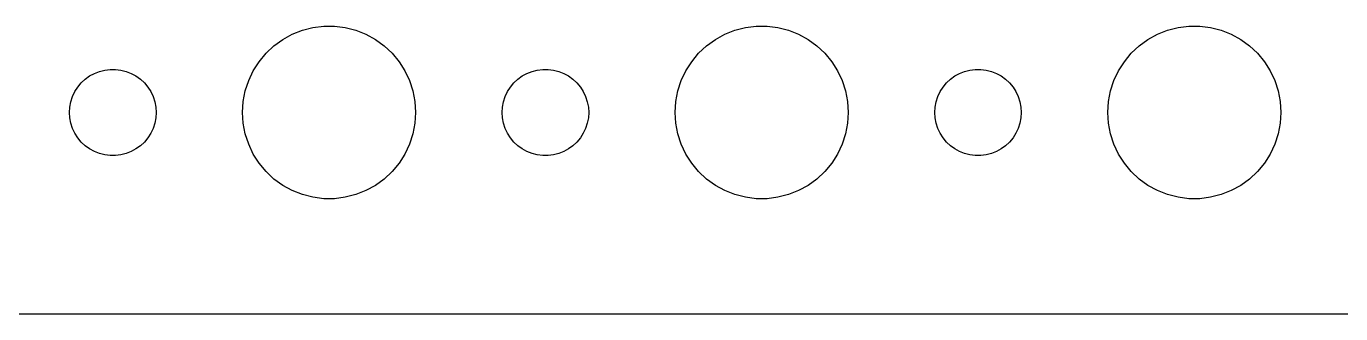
# Model space of a CAD drawing. Header units: metres. Extents: x -187 to 187, y -22 to 22.
# Drawn here: x 94.5 to 140.07, y -21.99 to -12.01 of the extents above; entities that cross this region are included whole.
import ezdxf

# ---------------------------------------------------------------- set-up
doc = ezdxf.new("R2010")
doc.units = ezdxf.units.M

msp = doc.modelspace()

# ---------------------------------------------------------------- linework, layer by layer
for p, q in [((103.393, -12.467), (103.723, -12.2855)), ((103.723, -12.2855), (104.073, -12.1468)), ((104.073, -12.1468), (104.438, -12.0531)), ((104.438, -12.0531), (104.812, -12.0059)), ((104.812, -12.0059), (105.188, -12.0059)), ((105.188, -12.0059), (105.562, -12.0531)), ((105.562, -12.0531), (105.927, -12.1468)), ((105.927, -12.1468), (106.277, -12.2855)), ((106.277, -12.2855), (106.607, -12.467)), ((118.393, -12.467), (118.723, -12.2855)), ((118.723, -12.2855), (119.073, -12.1468)), ((119.073, -12.1468), (119.438, -12.0531)), ((119.438, -12.0531), (119.812, -12.0059)), ((119.812, -12.0059), (120.188, -12.0059)), ((120.188, -12.0059), (120.562, -12.0531)), ((120.562, -12.0531), (120.927, -12.1468)), ((120.927, -12.1468), (121.277, -12.2855)), ((121.277, -12.2855), (121.607, -12.467)), ((133.393, -12.467), (133.723, -12.2855)), ((133.723, -12.2855), (134.073, -12.1468)), ((134.073, -12.1468), (134.438, -12.0531)), ((134.438, -12.0531), (134.812, -12.0059)), ((134.812, -12.0059), (135.188, -12.0059)), ((135.188, -12.0059), (135.562, -12.0531)), ((135.562, -12.0531), (135.927, -12.1468)), ((135.927, -12.1468), (136.277, -12.2855)), ((136.277, -12.2855), (136.607, -12.467)), ((102.813, -12.9464), (103.088, -12.6884)), ((103.088, -12.6884), (103.393, -12.467)), ((106.607, -12.467), (106.912, -12.6884)), ((106.912, -12.6884), (107.187, -12.9464)), ((117.813, -12.9464), (118.088, -12.6884)), ((118.088, -12.6884), (118.393, -12.467)), ((121.607, -12.467), (121.912, -12.6884)), ((121.912, -12.6884), (122.187, -12.9464)), ((132.813, -12.9464), (133.088, -12.6884)), ((133.088, -12.6884), (133.393, -12.467)), ((136.607, -12.467), (136.912, -12.6884)), ((136.912, -12.6884), (137.187, -12.9464)), ((102.573, -13.2366), (102.813, -12.9464)), ((107.187, -12.9464), (107.427, -13.2366)), ((117.573, -13.2366), (117.813, -12.9464)), ((122.187, -12.9464), (122.427, -13.2366)), ((132.573, -13.2366), (132.813, -12.9464)), ((137.187, -12.9464), (137.427, -13.2366)), ((96.6963, -13.7335), (96.8613, -13.6427)), ((96.8613, -13.6427), (97.0365, -13.5734)), ((97.0365, -13.5734), (97.2189, -13.5266)), ((97.2189, -13.5266), (97.4058, -13.5029)), ((97.4058, -13.5029), (97.5942, -13.5029)), ((97.5942, -13.5029), (97.7811, -13.5266)), ((97.7811, -13.5266), (97.9635, -13.5734)), ((97.9635, -13.5734), (98.1387, -13.6427)), ((98.1387, -13.6427), (98.3037, -13.7335)), ((102.211, -13.8956), (102.371, -13.5547)), ((102.371, -13.5547), (102.573, -13.2366)), ((107.427, -13.2366), (107.629, -13.5547)), ((107.629, -13.5547), (107.789, -13.8956)), ((111.696, -13.7335), (111.861, -13.6427)), ((111.861, -13.6427), (112.036, -13.5734)), ((112.036, -13.5734), (112.219, -13.5266)), ((112.219, -13.5266), (112.406, -13.5029)), ((112.406, -13.5029), (112.594, -13.5029)), ((112.594, -13.5029), (112.781, -13.5266)), ((112.781, -13.5266), (112.964, -13.5734)), ((112.964, -13.5734), (113.139, -13.6427)), ((113.139, -13.6427), (113.304, -13.7335)), ((117.211, -13.8956), (117.371, -13.5547)), ((117.371, -13.5547), (117.573, -13.2366)), ((122.427, -13.2366), (122.629, -13.5547)), ((122.629, -13.5547), (122.789, -13.8956)), ((126.696, -13.7335), (126.861, -13.6427)), ((126.861, -13.6427), (127.036, -13.5734)), ((127.036, -13.5734), (127.219, -13.5266)), ((127.219, -13.5266), (127.406, -13.5029)), ((127.406, -13.5029), (127.594, -13.5029)), ((127.594, -13.5029), (127.781, -13.5266)), ((127.781, -13.5266), (127.964, -13.5734)), ((127.964, -13.5734), (128.139, -13.6427)), ((128.139, -13.6427), (128.304, -13.7335)), ((132.211, -13.8956), (132.371, -13.5547)), ((132.371, -13.5547), (132.573, -13.2366)), ((137.427, -13.2366), (137.629, -13.5547)), ((137.629, -13.5547), (137.789, -13.8956)), ((96.1855, -14.2774), (96.2865, -14.1183)), ((96.2865, -14.1183), (96.4065, -13.9732)), ((96.4065, -13.9732), (96.5439, -13.8442)), ((96.5439, -13.8442), (96.6963, -13.7335)), ((98.3037, -13.7335), (98.4561, -13.8442)), ((98.4561, -13.8442), (98.5934, -13.9732)), ((98.5934, -13.9732), (98.7135, -14.1183)), ((98.7135, -14.1183), (98.8145, -14.2774)), ((102.094, -14.2539), (102.211, -13.8956)), ((107.789, -13.8956), (107.906, -14.2539)), ((111.186, -14.2774), (111.286, -14.1183)), ((111.286, -14.1183), (111.407, -13.9732)), ((111.407, -13.9732), (111.544, -13.8442)), ((111.544, -13.8442), (111.696, -13.7335)), ((113.304, -13.7335), (113.456, -13.8442)), ((113.456, -13.8442), (113.593, -13.9732)), ((113.593, -13.9732), (113.714, -14.1183)), ((113.714, -14.1183), (113.814, -14.2774)), ((117.094, -14.2539), (117.211, -13.8956)), ((122.789, -13.8956), (122.906, -14.2539)), ((126.186, -14.2774), (126.286, -14.1183)), ((126.286, -14.1183), (126.407, -13.9732)), ((126.407, -13.9732), (126.544, -13.8442)), ((126.544, -13.8442), (126.696, -13.7335)), ((128.304, -13.7335), (128.456, -13.8442)), ((128.456, -13.8442), (128.593, -13.9732)), ((128.593, -13.9732), (128.714, -14.1183)), ((128.714, -14.1183), (128.814, -14.2774)), ((132.094, -14.2539), (132.211, -13.8956)), ((137.789, -13.8956), (137.906, -14.2539)), ((96.0471, -14.627), (96.1053, -14.4478)), ((96.1053, -14.4478), (96.1855, -14.2774)), ((98.8145, -14.2774), (98.8947, -14.4478)), ((98.8947, -14.4478), (98.9529, -14.627)), ((102.024, -14.624), (102.094, -14.2539)), ((107.906, -14.2539), (107.976, -14.624)), ((111.047, -14.627), (111.105, -14.4478)), ((111.105, -14.4478), (111.186, -14.2774)), ((113.814, -14.2774), (113.895, -14.4478)), ((113.895, -14.4478), (113.953, -14.627)), ((117.024, -14.624), (117.094, -14.2539)), ((122.906, -14.2539), (122.976, -14.624)), ((126.047, -14.627), (126.105, -14.4478)), ((126.105, -14.4478), (126.186, -14.2774)), ((128.814, -14.2774), (128.895, -14.4478)), ((128.895, -14.4478), (128.953, -14.627)), ((132.024, -14.624), (132.094, -14.2539)), ((137.906, -14.2539), (137.976, -14.624)), ((96, -15), (96.0118, -14.812)), ((96.0118, -15.188), (96, -15)), ((96.0118, -14.812), (96.0471, -14.627)), ((98.9529, -14.627), (98.9882, -14.812)), ((98.9882, -14.812), (99, -15)), ((99, -15), (98.9882, -15.188)), ((102, -15), (102.024, -14.624)), ((102.024, -15.376), (102, -15)), ((107.976, -14.624), (108, -15)), ((108, -15), (107.976, -15.376)), ((111, -15), (111.012, -14.812)), ((111.012, -15.188), (111, -15)), ((111.012, -14.812), (111.047, -14.627)), ((113.953, -14.627), (113.988, -14.812)), ((113.988, -14.812), (114, -15)), ((114, -15), (113.988, -15.188)), ((117, -15), (117.024, -14.624)), ((117.024, -15.376), (117, -15)), ((122.976, -14.624), (123, -15)), ((123, -15), (122.976, -15.376)), ((126, -15), (126.012, -14.812)), ((126.012, -15.188), (126, -15)), ((126.012, -14.812), (126.047, -14.627)), ((128.953, -14.627), (128.988, -14.812)), ((128.988, -14.812), (129, -15)), ((129, -15), (128.988, -15.188)), ((132, -15), (132.024, -14.624)), ((132.024, -15.376), (132, -15)), ((137.976, -14.624), (138, -15)), ((138, -15), (137.976, -15.376)), ((96.0471, -15.373), (96.0118, -15.188)), ((96.1053, -15.5522), (96.0471, -15.373)), ((98.9529, -15.373), (98.8947, -15.5522)), ((98.9882, -15.188), (98.9529, -15.373)), ((102.094, -15.7461), (102.024, -15.376)), ((107.976, -15.376), (107.906, -15.7461)), ((111.047, -15.373), (111.012, -15.188)), ((111.105, -15.5522), (111.047, -15.373)), ((113.953, -15.373), (113.895, -15.5522)), ((113.988, -15.188), (113.953, -15.373)), ((117.094, -15.7461), (117.024, -15.376)), ((122.976, -15.376), (122.906, -15.7461)), ((126.047, -15.373), (126.012, -15.188)), ((126.105, -15.5522), (126.047, -15.373)), ((128.953, -15.373), (128.895, -15.5522)), ((128.988, -15.188), (128.953, -15.373)), ((132.094, -15.7461), (132.024, -15.376)), ((137.976, -15.376), (137.906, -15.7461)), ((96.1855, -15.7226), (96.1053, -15.5522)), ((96.2865, -15.8817), (96.1855, -15.7226)), ((96.4065, -16.0268), (96.2865, -15.8817)), ((98.7135, -15.8817), (98.5934, -16.0268)), ((98.8145, -15.7226), (98.7135, -15.8817)), ((98.8947, -15.5522), (98.8145, -15.7226)), ((102.211, -16.1044), (102.094, -15.7461)), ((107.906, -15.7461), (107.789, -16.1044)), ((111.186, -15.7226), (111.105, -15.5522)), ((111.286, -15.8817), (111.186, -15.7226)), ((111.407, -16.0268), (111.286, -15.8817)), ((113.714, -15.8817), (113.593, -16.0268)), ((113.814, -15.7226), (113.714, -15.8817)), ((113.895, -15.5522), (113.814, -15.7226)), ((117.211, -16.1044), (117.094, -15.7461)), ((122.906, -15.7461), (122.789, -16.1044)), ((126.186, -15.7226), (126.105, -15.5522)), ((126.286, -15.8817), (126.186, -15.7226)), ((126.407, -16.0268), (126.286, -15.8817)), ((128.714, -15.8817), (128.593, -16.0268)), ((128.814, -15.7226), (128.714, -15.8817)), ((128.895, -15.5522), (128.814, -15.7226)), ((132.211, -16.1044), (132.094, -15.7461)), ((137.906, -15.7461), (137.789, -16.1044)), ((96.5439, -16.1558), (96.4065, -16.0268)), ((96.6963, -16.2665), (96.5439, -16.1558)), ((96.8613, -16.3572), (96.6963, -16.2665)), ((97.0365, -16.4266), (96.8613, -16.3572)), ((98.1387, -16.3572), (97.9635, -16.4266)), ((98.3037, -16.2665), (98.1387, -16.3572)), ((98.4561, -16.1558), (98.3037, -16.2665)), ((98.5934, -16.0268), (98.4561, -16.1558)), ((102.371, -16.4453), (102.211, -16.1044)), ((107.789, -16.1044), (107.629, -16.4453)), ((111.544, -16.1558), (111.407, -16.0268)), ((111.696, -16.2665), (111.544, -16.1558)), ((111.861, -16.3572), (111.696, -16.2665)), ((112.036, -16.4266), (111.861, -16.3572)), ((113.139, -16.3572), (112.964, -16.4266)), ((113.304, -16.2665), (113.139, -16.3572)), ((113.456, -16.1558), (113.304, -16.2665)), ((113.593, -16.0268), (113.456, -16.1558)), ((117.371, -16.4453), (117.211, -16.1044)), ((122.789, -16.1044), (122.629, -16.4453)), ((126.544, -16.1558), (126.407, -16.0268)), ((126.696, -16.2665), (126.544, -16.1558)), ((126.861, -16.3572), (126.696, -16.2665)), ((127.036, -16.4266), (126.861, -16.3572)), ((128.139, -16.3572), (127.964, -16.4266)), ((128.304, -16.2665), (128.139, -16.3572)), ((128.456, -16.1558), (128.304, -16.2665)), ((128.593, -16.0268), (128.456, -16.1558)), ((132.371, -16.4453), (132.211, -16.1044)), ((137.789, -16.1044), (137.629, -16.4453)), ((97.2189, -16.4734), (97.0365, -16.4266)), ((97.4058, -16.497), (97.2189, -16.4734)), ((97.5942, -16.497), (97.4058, -16.497)), ((97.7811, -16.4734), (97.5942, -16.497)), ((97.9635, -16.4266), (97.7811, -16.4734)), ((102.573, -16.7634), (102.371, -16.4453)), ((102.813, -17.0536), (102.573, -16.7634)), ((107.427, -16.7634), (107.187, -17.0536)), ((107.629, -16.4453), (107.427, -16.7634)), ((112.219, -16.4734), (112.036, -16.4266)), ((112.406, -16.497), (112.219, -16.4734)), ((112.594, -16.497), (112.406, -16.497)), ((112.781, -16.4734), (112.594, -16.497)), ((112.964, -16.4266), (112.781, -16.4734)), ((117.573, -16.7634), (117.371, -16.4453)), ((117.813, -17.0536), (117.573, -16.7634)), ((122.427, -16.7634), (122.187, -17.0536)), ((122.629, -16.4453), (122.427, -16.7634)), ((127.219, -16.4734), (127.036, -16.4266)), ((127.406, -16.497), (127.219, -16.4734)), ((127.594, -16.497), (127.406, -16.497)), ((127.781, -16.4734), (127.594, -16.497)), ((127.964, -16.4266), (127.781, -16.4734)), ((132.573, -16.7634), (132.371, -16.4453)), ((132.813, -17.0536), (132.573, -16.7634)), ((137.427, -16.7634), (137.187, -17.0536)), ((137.629, -16.4453), (137.427, -16.7634)), ((103.088, -17.3115), (102.813, -17.0536)), ((103.393, -17.533), (103.088, -17.3115)), ((106.912, -17.3115), (106.607, -17.533)), ((107.187, -17.0536), (106.912, -17.3115)), ((118.088, -17.3115), (117.813, -17.0536)), ((118.393, -17.533), (118.088, -17.3115)), ((121.912, -17.3115), (121.607, -17.533)), ((122.187, -17.0536), (121.912, -17.3115)), ((133.088, -17.3115), (132.813, -17.0536)), ((133.393, -17.533), (133.088, -17.3115)), ((136.912, -17.3115), (136.607, -17.533)), ((137.187, -17.0536), (136.912, -17.3115)), ((103.723, -17.7145), (103.393, -17.533)), ((104.073, -17.8532), (103.723, -17.7145)), ((106.277, -17.7145), (105.927, -17.8532)), ((106.607, -17.533), (106.277, -17.7145)), ((118.723, -17.7145), (118.393, -17.533)), ((119.073, -17.8532), (118.723, -17.7145)), ((121.277, -17.7145), (120.927, -17.8532)), ((121.607, -17.533), (121.277, -17.7145)), ((133.723, -17.7145), (133.393, -17.533)), ((134.073, -17.8532), (133.723, -17.7145)), ((136.277, -17.7145), (135.927, -17.8532)), ((136.607, -17.533), (136.277, -17.7145)), ((104.438, -17.9469), (104.073, -17.8532)), ((104.812, -17.9941), (104.438, -17.9469)), ((105.188, -17.9941), (104.812, -17.9941)), ((105.562, -17.9469), (105.188, -17.9941)), ((105.927, -17.8532), (105.562, -17.9469)), ((119.438, -17.9469), (119.073, -17.8532)), ((119.812, -17.9941), (119.438, -17.9469)), ((120.188, -17.9941), (119.812, -17.9941)), ((120.562, -17.9469), (120.188, -17.9941)), ((120.927, -17.8532), (120.562, -17.9469)), ((134.438, -17.9469), (134.073, -17.8532)), ((134.812, -17.9941), (134.438, -17.9469)), ((135.188, -17.9941), (134.812, -17.9941)), ((135.562, -17.9469), (135.188, -17.9941)), ((135.927, -17.8532), (135.562, -17.9469)), ((-182.314, -21.9901), (182.314, -21.9901))]:
    msp.add_line(p, q)

doc.saveas('drawing.dxf')
